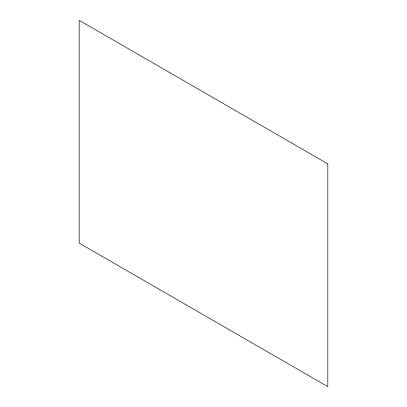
<?xml version="1.0" encoding="UTF-8"?>
<svg xmlns="http://www.w3.org/2000/svg" width="407" height="407" viewBox="0 0 407 407"><rect width="100%" height="100%" fill="white"/><g stroke="black" fill="none" stroke-linecap="round" stroke-linejoin="round"><path stroke-width="0.61" d="M327.813 163.894L79.187 20.35L79.187 243.106L327.813 386.65L327.813 163.894"/></g></svg>
